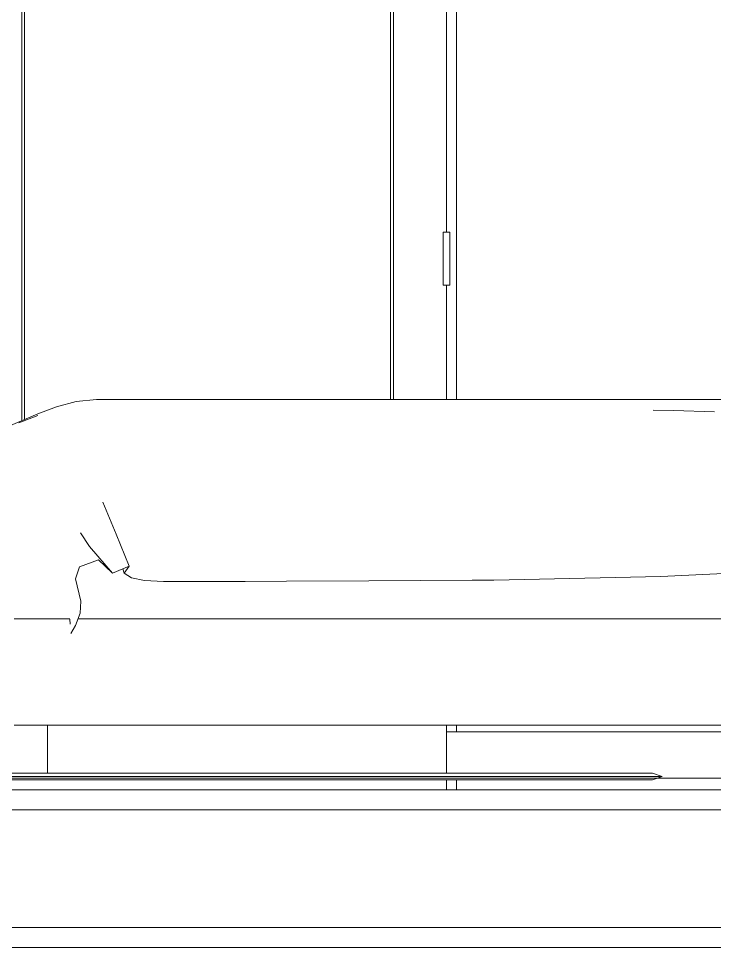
# Model space of a CAD drawing. Header units: inches. Extents: x 99 to 15695, y -7208 to 2559.
# Drawn here: x 14410.5 to 14463, y -3716.6 to -3646.6 of the extents above; entities that cross this region are included whole.
import ezdxf

# ---------------------------------------------------------------- set-up
doc = ezdxf.new("R2010")
doc.units = ezdxf.units.IN
doc.header["$LTSCALE"] = 96
doc.header["$MEASUREMENT"] = 0
doc.layers.add('Common', color=4, linetype='Continuous', lineweight=5)

msp = doc.modelspace()

# ---------------------------------------------------------------- linework, layer by layer
at = {"layer": 'Common'}
for p, q in [((14443.525, -3623.945), (14443.525, -3675.311)), ((14443.525, -3623.945), (14443.525, -3675.311)), ((14410.775, -3676.897), (14410.775, -3628.695)), ((14438.775, -3675.311), (14438.775, -3628.695)), ((14410.993, -3628.914), (14410.993, -3676.804)), ((14438.556, -3675.311), (14438.556, -3628.914)), ((14442.775, -3662.695), (14442.775, -3633.695)), ((14442.775, -3633.695), (14442.775, -3662.695)), ((14443.025, -3662.695), (14442.525, -3662.695)), ((14442.525, -3666.695), (14442.525, -3662.695)), ((14443.025, -3662.695), (14443.025, -3666.695)), ((14443.025, -3666.695), (14442.525, -3666.695)), ((14442.775, -3675.311), (14442.775, -3666.695)), ((14442.775, -3666.695), (14442.775, -3675.311)), ((14414.872, -3675.45), (14413.392, -3675.846)), ((14416.421, -3675.31), (14414.872, -3675.45)), ((14416.421, -3675.31), (14465.609, -3675.311)), ((14411.983, -3676.383), (14409.224, -3677.556)), ((14411.983, -3676.383), (14413.392, -3675.846)), ((14458.335, -3676.107), (14459.876, -3676.132)), ((14462.961, -3676.225), (14459.876, -3676.132)), ((14410.555, -3677.051), (14411.986, -3676.513)), ((14416.894, -3683.022), (14417.883, -3685.44)), ((14415.208, -3685.344), (14415.888, -3686.361)), ((14417.883, -3685.44), (14418.882, -3687.858)), ((14415.888, -3686.361), (14417.627, -3688.388)), ((14416.55, -3687.389), (14415.137, -3687.899)), ((14417.627, -3688.388), (14416.55, -3687.389)), ((14415.137, -3687.899), (14414.825, -3688.82)), ((14418.882, -3687.858), (14417.627, -3688.388)), ((14418.406, -3688.059), (14418.501, -3688.384)), ((14418.501, -3688.384), (14418.882, -3687.858)), ((14414.825, -3688.82), (14415.241, -3690.491)), ((14419.059, -3688.727), (14418.501, -3688.384)), ((14420.037, -3688.943), (14419.059, -3688.727)), ((14421.455, -3689.004), (14420.037, -3688.943)), ((14422.976, -3689.017), (14421.455, -3689.004)), ((14427.618, -3688.999), (14422.976, -3689.017)), ((14430.72, -3688.984), (14427.618, -3688.999)), ((14436.931, -3688.957), (14430.72, -3688.984)), ((14444.723, -3688.896), (14436.931, -3688.957)), ((14446.335, -3688.913), (14444.723, -3688.896)), ((14458.933, -3688.633), (14446.335, -3688.913)), ((14463.678, -3688.418), (14458.933, -3688.633)), ((14415.241, -3690.491), (14415.171, -3691.385)), ((14410.214, -3691.82), (14414.39, -3691.82)), ((14415.171, -3691.385), (14414.837, -3692.319)), ((14415.016, -3691.82), (14475.13, -3691.82)), ((14414.395, -3691.838), (14414.425, -3692.226)), ((14414.837, -3692.319), (14414.481, -3692.937)), ((14410.214, -3699.82), (14480.739, -3699.82)), ((14412.714, -3699.82), (14412.714, -3703.445)), ((14442.775, -3700.32), (14442.775, -3699.82)), ((14442.775, -3700.32), (14442.775, -3699.82)), ((14443.525, -3700.32), (14443.525, -3699.82)), ((14443.525, -3699.82), (14443.525, -3700.32)), ((14442.775, -3700.32), (14473.564, -3700.32)), ((14442.775, -3700.32), (14442.775, -3703.445)), ((14459.034, -3703.695), (14351.034, -3703.695)), ((14458.284, -3703.445), (14351.784, -3703.445)), ((14458.284, -3703.445), (14459.034, -3703.695)), ((14458.284, -3703.945), (14459.034, -3703.695)), ((14321.275, -3703.82), (14493.275, -3703.82)), ((14351.784, -3703.945), (14458.284, -3703.945)), ((14442.775, -3703.945), (14442.775, -3704.695)), ((14443.525, -3704.695), (14443.525, -3703.945)), ((14443.525, -3703.945), (14443.525, -3704.695)), ((14443.525, -3704.695), (14443.525, -3703.945)), ((14469.643, -3703.82), (14458.659, -3703.82)), ((13851.775, -3704.695), (14499.775, -3704.695)), ((14493.275, -3704.695), (14321.275, -3704.695)), ((14187.4, -3706.195), (14498.65, -3706.195)), ((14498.65, -3715.07), (14187.4, -3715.07)), ((14499.775, -3716.57), (14186.275, -3716.57))]:
    msp.add_line(p, q, dxfattribs=at)

doc.saveas('drawing.dxf')
